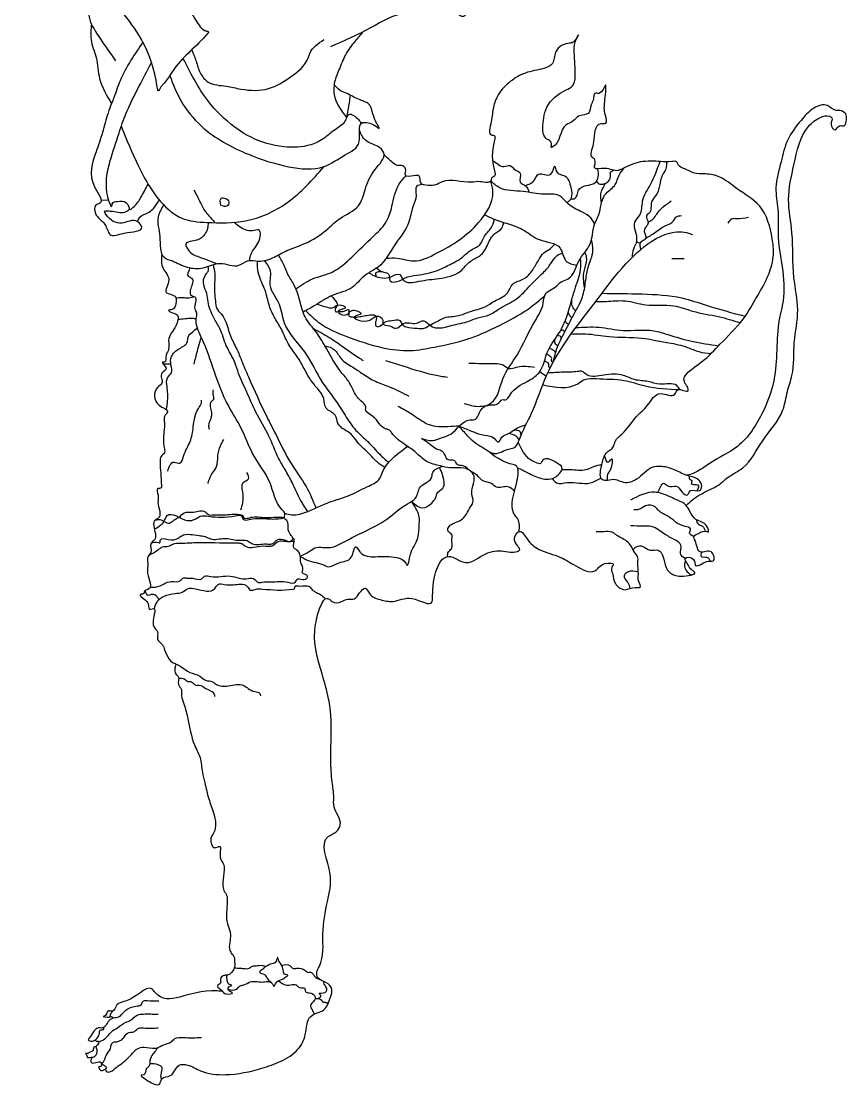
# Model space of a CAD drawing. Header units: millimetres. Extents: x 3298 to 5745, y 1190 to 2896.
# Drawn here: x 3405 to 4180, y 1201 to 2201 of the extents above; entities that cross this region are included whole.
import ezdxf

# ---------------------------------------------------------------- set-up
doc = ezdxf.new("R2010")
doc.units = ezdxf.units.MM

msp = doc.modelspace()

# ---------------------------------------------------------------- linework, layer by layer
msp.add_line((3486.9, 2032.6), (3480, 2032.4))
for points in [[(3405, 2432.4), (3419.8, 2425.6), (3449.8, 2409.1), (3467.1, 2398.2), (3481.6, 2386.2), (3498.5, 2381.6), (3506.8, 2383.1), (3509.3, 2375), (3513.7, 2372.4), (3539.2, 2371.4), (3546.1, 2369.1), (3559.7, 2368.7), (3567.3, 2362.7), (3568.5, 2351.1), (3572.5, 2347.5), (3572.5, 2324.3), (3596.9, 2308.3), (3626.9, 2305.1), (3648.9, 2307.9), (3673.4, 2324.3), (3681.4, 2334.3), (3686.6, 2331.9), (3712.6, 2341.1), (3715.9, 2336.2), (3727.5, 2335.2), (3745.3, 2327.1), (3783.3, 2315.4), (3797.1, 2311), (3814.1, 2314.9), (3826.4, 2315.4), (3833.1, 2319.9), (3851.8, 2307.8), (3859.3, 2306.7), (3877, 2297.8), (3911.2, 2292.2), (3963.1, 2292.6), (3991.6, 2289.4), (4025.4, 2286.2), (4050, 2287), (4052.8, 2289.8), (4058, 2288.2), (4064.8, 2291.8), (4068.9, 2293), (4070.4, 2294.9), (4074.4, 2296.1), (4084.4, 2295.8), (4086, 2284.6), (4089.5, 2277.2), (4089.5, 2267.3), (4096.1, 2258.4), (4105.1, 2246.8), (4100.2, 2227.6), (4086, 2234.1), (4082.8, 2229.2), (4077.1, 2229.2), (4069.5, 2230.1), (4068.6, 2226.5), (4060.3, 2231.4), (4052.1, 2230.3), (4034.4, 2225.1), (4016.7, 2219.1), (3998.3, 2217.6), (3995.3, 2214.8), (3990.3, 2213.2), (3969.4, 2213.2), (3956.4, 2213.8), (3951.7, 2216.7), (3938.9, 2217.9), (3898.4, 2218.4), (3877.9, 2214.6), (3849.6, 2213.4), (3835.9, 2207.8), (3822.8, 2207.6), (3820.3, 2205.3), (3813.2, 2208.3), (3804.8, 2207.6), (3801.3, 2211.4), (3785.7, 2208.7), (3767.9, 2208.3), (3733, 2194.6), (3695.4, 2176.8)], [(3509, 2328.4), (3496, 2302.8), (3482.4, 2266.9), (3477.9, 2256.9), (3471.9, 2232.1), (3468.4, 2206.1), (3477.8, 2186.5), (3493.6, 2163.8)], [(3501.8, 2207.1), (3532.7, 2139), (3533.7, 2135.5), (3536.1, 2139.1), (3537.8, 2141), (3548.9, 2156.4), (3580.5, 2190), (3580.9, 2190.7), (3579.8, 2191.4), (3577.2, 2192.3), (3567.7, 2203.9), (3557.9, 2219.5), (3553.2, 2229.8), (3549.6, 2237.9), (3548.8, 2238.9), (3545.4, 2237.4), (3540, 2234.5), (3528.3, 2225.7), (3515.4, 2216.1), (3501.8, 2207.1)], [(3470.9, 2198.3), (3470.5, 2183.7), (3475.3, 2166.7), (3478.6, 2147), (3489.8, 2123.6)], [(3725.7, 2190.7), (3718.3, 2181.9), (3709.6, 2169.4), (3703.4, 2155.1), (3699.8, 2145.4), (3698.8, 2132.1), (3710.6, 2110.3)], [(3519.4, 2181.4), (3508, 2164.2), (3497.8, 2145), (3491.9, 2128.9), (3489.8, 2123.6), (3486.5, 2114.6), (3481.2, 2096.3), (3475.2, 2078.1), (3474.2, 2044.7), (3478.7, 2029.8), (3475.1, 2028), (3474.6, 2020.3), (3483.6, 2009.9), (3488.4, 2000.6), (3501.7, 2001.7), (3518.1, 2007.5), (3514.4, 2012.5), (3499.3, 2011.2), (3484.4, 2019.7), (3483.2, 2022.5), (3485.7, 2022.7), (3491.1, 2022.3), (3503.6, 2022), (3506.6, 2024.3)], [(3565.1, 2173.9), (3569.2, 2163.4), (3573.1, 2152.4), (3580.6, 2143.7), (3597.5, 2139.8), (3611.3, 2137.1), (3637.3, 2137.6), (3658, 2148.6), (3674.6, 2166.5), (3676.1, 2170.7), (3689.2, 2183.6)], [(4003, 1757.9), (4005.5, 1763.5), (4008.3, 1766.8), (4012.4, 1764.2), (4020.1, 1764), (4025.9, 1758.5), (4030.7, 1755.7), (4033.8, 1759.8), (4042.1, 1760), (4044.2, 1764), (4041.2, 1769.8), (4029.4, 1774.4), (4017.7, 1779.8), (4005, 1782.5), (3998.3, 1781.8), (3990.4, 1776.6), (3983, 1770.5), (3971, 1767.4), (3963.2, 1770), (3955.6, 1769.4), (3951, 1769.9), (3949.8, 1781.8), (3951.7, 1789.6), (3954.3, 1794.9), (3961.1, 1800.8), (3962.9, 1806), (3969.5, 1813.2), (3983, 1829.5), (3993.3, 1840), (4005.5, 1851), (4018.9, 1850.5), (4021.7, 1854.5), (4031.4, 1853.6), (4030.7, 1857.3), (4027.9, 1861.9), (4044, 1880.7), (4061.3, 1897.3), (4083, 1920.8), (4096.8, 1943.1), (4106.9, 1962.6), (4111.5, 1981.8), (4110.4, 1996.5), (4098.7, 2027), (4076.9, 2043.8), (4061.2, 2054.4), (4047.7, 2057.4), (4036.2, 2058.5), (4028.3, 2062.1), (4022.2, 2065.9), (4020.7, 2068.6), (4016.1, 2069), (4005.6, 2069), (3986.7, 2068.6), (3969.1, 2061.9), (3965.6, 2060.5), (3953.3, 2062.6), (3943.5, 2063.3), (3943.9, 2070.6), (3941.1, 2073.1), (3941.1, 2080.1), (3942.8, 2087.5), (3949.8, 2104.7), (3954.1, 2105), (3953.7, 2112.4), (3953.3, 2127.4), (3953.7, 2140.8), (3947.7, 2133.1), (3943.9, 2133.1), (3942.4, 2127.4), (3940.3, 2122.2), (3938, 2114.5), (3928.5, 2111.6), (3923.4, 2107.2), (3916.7, 2103.3), (3903.8, 2082.5), (3903.1, 2082.2), (3903.1, 2085.7), (3898.7, 2090.1), (3894.9, 2100.5), (3895.8, 2110.1), (3898.7, 2120.1), (3916.8, 2136.3), (3922.7, 2140.1), (3925.4, 2151.5), (3924.4, 2173.9), (3926.4, 2184), (3928.4, 2188), (3923.3, 2181.1), (3920, 2180.2), (3913.2, 2178.3), (3906.9, 2171.8), (3904, 2161.3), (3895.9, 2156.6), (3878.6, 2152.2), (3864.7, 2144.4), (3853.1, 2131.7), (3848.5, 2120.1), (3846.4, 2106.3), (3847.1, 2093.9), (3849.2, 2093.6), (3849.5, 2089), (3849.5, 2060.4), (3849.5, 2055.4), (3846.7, 2053.3), (3846.4, 2051.2), (3843.2, 2049.4), (3835.8, 2050.1), (3827.9, 2049.6), (3800.4, 2049.9), (3795, 2047.3), (3787.1, 2046.5), (3780.3, 2049.1), (3778.9, 2055.2), (3773.6, 2055.7), (3765.9, 2056.1), (3766, 2062.1), (3763.4, 2064.9), (3758.5, 2065.3), (3754.1, 2067.8), (3745.8, 2075.5)], [(3527.4, 2162.4), (3517.2, 2143.1), (3506.3, 2121.1), (3498.7, 2102.3), (3496.5, 2095.5), (3488, 2068.8), (3484.7, 2050.9), (3487.2, 2031.6), (3488.9, 2027.8), (3489.6, 2026.8), (3490.5, 2029.1), (3495.5, 2031.6), (3503.3, 2030.6), (3506.2, 2025.6), (3506.7, 2024.2), (3509.9, 2025.8), (3517.4, 2035.3), (3524.1, 2047.7)], [(3710.6, 2110.3), (3708.2, 2105.8), (3698.4, 2098), (3690, 2091.3), (3677, 2084.8), (3651.6, 2082.9), (3620.8, 2091.8), (3595.7, 2109.4), (3581.1, 2125), (3567.3, 2146.4), (3556.9, 2166)], [(3544.5, 2149.7), (3554.9, 2126.3), (3574.2, 2102.3), (3618.3, 2075.8), (3656.1, 2064.2), (3689.4, 2064.3), (3709.2, 2075.3), (3722.5, 2087.7), (3725.9, 2105.7), (3727.5, 2105.8), (3740.3, 2100.6), (3741.1, 2100), (3740.1, 2102.8), (3737.7, 2107.3), (3734.7, 2116.1), (3732.4, 2122.1), (3723.2, 2126.9), (3711.8, 2132.5), (3703, 2137), (3699, 2141.5)], [(3714, 2131.4), (3712.9, 2124.3), (3710.6, 2110.3)], [(4029.5, 1745.9), (4035.8, 1751.4), (4050.7, 1760.2), (4061.1, 1765.9), (4068.9, 1772.3), (4082.8, 1781.2), (4101.2, 1806.4), (4120.5, 1835.6), (4124.7, 1853), (4129, 1868.1), (4131.2, 1899), (4134.4, 1929.6), (4130.8, 1960.2), (4129, 2002.1), (4125.8, 2033.5), (4130.8, 2065.9), (4144.6, 2102.1), (4155.7, 2110.5), (4164.2, 2111.6), (4166.4, 2110.1), (4165.7, 2104.1), (4169.5, 2098.8), (4173.7, 2102.6), (4177.9, 2102.7), (4180.2, 2108.5), (4179.5, 2113.8), (4174, 2116.9), (4169.5, 2117.3), (4162.4, 2121.6), (4149.5, 2119.1), (4137.5, 2107.7), (4125, 2089.5), (4118.8, 2068.9), (4113.9, 2044.2), (4115.7, 2024.2), (4116.1, 1997.9), (4120.3, 1966), (4119.9, 1933.8), (4117.6, 1923.8), (4112.7, 1867.2), (4101.8, 1834.2), (4077.8, 1801.4), (4051.3, 1785.1), (4038.1, 1776.8), (4030.2, 1774.2)], [(3710.6, 2110.3), (3712.7, 2113.1), (3721.8, 2108.4), (3724.4, 2105.1)], [(3498.7, 2102.3), (3515.1, 2064.7), (3525.7, 2045.2), (3543.1, 2024.2), (3555.2, 2016.1), (3579.3, 2011.8), (3615.7, 2013.3), (3654.5, 2030.2), (3689.4, 2064.3)], [(3538.7, 2028.3), (3533.6, 2017.2), (3535.1, 1998.4), (3539.2, 1979.1), (3546.9, 1975.6), (3560.8, 1969.8), (3575.9, 1969.2), (3591.7, 1973.3), (3609.5, 1971.6), (3617.6, 1975.6), (3627.8, 1975.4), (3642.7, 1979.3), (3654.5, 1985.3), (3674.6, 1993.4), (3693.3, 2006.2), (3704.5, 2015.6), (3721.7, 2027.4), (3727.9, 2042.5), (3737.1, 2061.2), (3745.6, 2077.1), (3739.6, 2083.4), (3728.4, 2089), (3722.6, 2098.5)], [(3868.4, 1759.3), (3862.4, 1763.4), (3851.3, 1763.1), (3846.7, 1766.5), (3839.4, 1768.6), (3833.1, 1774.2), (3827.1, 1778.1), (3820.2, 1783), (3814, 1784.8), (3812.2, 1787.9), (3805.9, 1788.7), (3803.1, 1793.2), (3799.5, 1797.3), (3795.1, 1798.9), (3789.6, 1802.6), (3782.8, 1807.5), (3781.1, 1808.5), (3788.6, 1807), (3797.2, 1808.5), (3808.4, 1812.9), (3826.3, 1826.2), (3830.7, 1826.5), (3836.9, 1835.8), (3846.5, 1842.3), (3857.4, 1864.7), (3870.7, 1887.2), (3887.3, 1918.7), (3895.4, 1935.8), (3897.2, 1944.1), (3906.8, 1951.3), (3912.8, 1956.3), (3918.8, 1958.9), (3928.7, 1975.5), (3939.3, 1991.6), (3943.5, 2009.8), (3948.2, 2021.4), (3950.2, 2031), (3954.4, 2039.1), (3963, 2047.4), (3966.6, 2056.2), (3971.4, 2063)], [(3847.7, 2070.2), (3853.4, 2066.1), (3858.4, 2064.3), (3864.1, 2065.4), (3868.6, 2061.5), (3873.5, 2058.1), (3873.8, 2049.7), (3878.7, 2046.1), (3881.9, 2040.1)], [(3878.5, 2046.3), (3887.3, 2052.1), (3891, 2057.3), (3902.4, 2057.3), (3906.3, 2064.6), (3907.9, 2059.6), (3915.5, 2055.5), (3921.2, 2044.5), (3921.2, 2034.1), (3917.6, 2030.4)], [(3921.2, 2034.1), (3924.6, 2034.1), (3927.1, 2037.4), (3928.5, 2042.1), (3935.8, 2046.5), (3943.9, 2049), (3947, 2054.5), (3946.7, 2062.1)], [(3953.2, 2048.1), (3956.5, 2050.6), (3958.6, 2056.2), (3958.6, 2058.9), (3961.2, 2060.8)], [(3979.2, 1979.3), (3980.3, 1986.9), (3983.3, 1994.8), (3981.5, 2012.1), (3986, 2018.6), (3988.7, 2031.9), (3996.1, 2047.5), (4005.1, 2069.1)], [(4011.1, 2068.8), (4010.4, 2062), (4007.3, 2056.4), (4004.6, 2046.2), (4000.9, 2036.9), (3997.1, 2031.2), (3994.4, 2020.2), (3992.8, 2019.2), (3993.7, 2010.4), (3990.3, 2005.4), (3991.4, 1996.6), (3986.7, 1992.8), (3987, 1986.4)], [(3663, 1949.3), (3678.5, 1958.7), (3697.1, 1965.2), (3715.6, 1979.3), (3735.7, 1998.6), (3747, 2011.2), (3753.2, 2026.9), (3759.6, 2047.3), (3766.3, 2055.6)], [(3747.8, 1978.2), (3758.1, 1978.2), (3773.5, 1975.6), (3795.2, 1982.9), (3816.7, 1995.5), (3834.5, 2011.7), (3848.1, 2040.2), (3846.1, 2050.7)], [(3943.8, 2010.6), (3938.6, 2017.5), (3930, 2022.4), (3917.8, 2030.2), (3910, 2037.2), (3896.4, 2038.3), (3876.4, 2040.9), (3854, 2044.5), (3846.1, 2050.7)], [(3950, 2030.1), (3949.4, 2038.7), (3951.6, 2044.4), (3953.2, 2048.1), (3950.4, 2047.4), (3945.5, 2050.7)], [(3567.2, 2042.1), (3572.8, 2031.3), (3576.5, 2024.1), (3580.5, 2018.9), (3587.1, 2011.4)], [(3781.9, 2047.5), (3776.4, 2045.7), (3775.8, 2037.2), (3772.8, 2026.4), (3768.9, 2011.5), (3756.5, 1991.7), (3740.1, 1969.9), (3726.7, 1961.1), (3715.9, 1950.8), (3697.1, 1943.1), (3680.9, 1933.8), (3669.7, 1927.6)], [(3514.2, 2012.7), (3516.4, 2016.8), (3524.7, 2021.3), (3534.5, 2033)], [(3592.4, 2028), (3598.1, 2027.1), (3600, 2031), (3597, 2034.3), (3592.8, 2034.5), (3592.4, 2028)], [(3993.7, 2012.2), (3998.6, 2015.1), (4001.9, 2019.7), (4015.6, 2032)], [(3580.4, 2011.7), (3580, 2006.2), (3577.3, 2000.8), (3570, 1995.1), (3559.7, 1991.7), (3562.7, 1984.8), (3573.3, 1979), (3588.7, 1973)], [(3619.3, 1975.9), (3620.8, 1982.1), (3627.9, 1993.3), (3628.1, 2004.7), (3622.1, 2003.9), (3609.8, 2008), (3604.9, 2011.8)], [(3731.5, 1964.4), (3736.3, 1961.8), (3752.2, 1960.8), (3760.5, 1962.8), (3763.6, 1957.9), (3778.3, 1956.5), (3797.5, 1959.2), (3817.5, 1966), (3826.7, 1975.1), (3835.8, 1980.5), (3843.3, 1991.3), (3850, 2001.5), (3856.4, 2006.4), (3858.1, 2011.9)], [(3738.8, 1968.9), (3745.5, 1965.1), (3749.9, 1963.3), (3751.6, 1956.9), (3758, 1956.3), (3765.7, 1959.8), (3776.6, 1962.2), (3795.1, 1966.4), (3806.4, 1971.6), (3818.4, 1978.4), (3827.7, 1985.9), (3836.5, 1991.7), (3839.5, 1997.8), (3846.5, 2006.8), (3849.6, 2014.8)], [(3840.3, 2019), (3848.3, 2015.3), (3862.7, 2010.4), (3877.7, 2004.1), (3891.5, 1995.7), (3911.2, 1987.6), (3916.7, 1975.8), (3926.9, 1971.6)], [(3991.5, 1996.8), (4000.9, 2002.7), (4009.9, 2008.6), (4017.7, 2013.2), (4020, 2016.7), (4025.2, 2018.3)], [(4069, 2011.2), (4073, 2015.4), (4076.7, 2015.6), (4088.3, 2016.7)], [(3872.6, 1721.4), (3871.4, 1733.2), (3868.9, 1736.4), (3869.4, 1763), (3868.9, 1783.7), (3864, 1784.9), (3845.9, 1795.8), (3848.7, 1794.8), (3854.7, 1795.7), (3861.5, 1798.3), (3864, 1799), (3868.8, 1800.7), (3872.9, 1807.9), (3884.3, 1832.5), (3898.5, 1868), (3946, 1939.2), (3969, 1968.5), (3986.3, 1985.8), (4018.4, 2002.7), (4027.9, 2002.7), (4035.6, 2000.4)], [(3696.2, 1942.7), (3701.4, 1936.2), (3701.9, 1934.2), (3699.9, 1931), (3700.6, 1927.9), (3702.7, 1928), (3706.7, 1928.1), (3709.8, 1929.1), (3712.2, 1930), (3712.8, 1926.9), (3713.1, 1923.7), (3715.7, 1923), (3717.6, 1922.7), (3722.9, 1923.3), (3728.2, 1924.2), (3738.2, 1923.6), (3738.3, 1919.7), (3737.6, 1916.9), (3738.6, 1914.2), (3744.8, 1916.5), (3747.5, 1918.6), (3753.1, 1919.6), (3760.5, 1919.5), (3762.9, 1916.1), (3766.4, 1913.7), (3776.9, 1912.4), (3784.3, 1912.7), (3788.8, 1915.3), (3794.2, 1918), (3802.3, 1922.2), (3815.7, 1924.2), (3826.2, 1927.9), (3840.7, 1932.6), (3849.4, 1937.8), (3861.7, 1945.7), (3866.8, 1953.8), (3876.9, 1958.7), (3885.4, 1967.4), (3891.2, 1976.7), (3895.8, 1983.1), (3901.7, 1987), (3906.1, 1991.4)], [(3904.7, 1880.6), (3908.5, 1894.2), (3913.5, 1905), (3922.9, 1923.1), (3932.1, 1941.7), (3935.1, 1956.3), (3937.2, 1968.5), (3942, 1985.8), (3940.6, 1995.7)], [(3983.1, 1993.7), (3986.4, 1992.2)], [(3536.9, 1982.3), (3538.3, 1968.5), (3543.6, 1957.8), (3541.3, 1945.8), (3549.3, 1942.5), (3550.3, 1935.5), (3546.3, 1929.9), (3543.3, 1929.2), (3546.9, 1927), (3551.6, 1924.6), (3550.2, 1914.7), (3543.4, 1900.9), (3543.4, 1892.5), (3541.1, 1887.2), (3539.1, 1880.5), (3537.7, 1880.5), (3541.1, 1874.8), (3537.1, 1870.2), (3537.1, 1860.8), (3533, 1856.8), (3534.4, 1840.1), (3542.4, 1833.8), (3539.4, 1829.4), (3539.3, 1825.7), (3539, 1814.5), (3539.2, 1800.4), (3539.4, 1795.4), (3536.3, 1792), (3535.4, 1787), (3536.7, 1764.6), (3536.3, 1762.3), (3533.3, 1761.7), (3533.5, 1755.6), (3533.4, 1748.9), (3533.6, 1733.8), (3530.7, 1732.1), (3529.4, 1726.7), (3530.1, 1713.5), (3526.9, 1710.3), (3526.7, 1701.8), (3524, 1697.6), (3523.8, 1691.6), (3523.6, 1682.1), (3524, 1666.8), (3520.7, 1665.2), (3520.3, 1663.3), (3516.7, 1662.2), (3521.7, 1656.8), (3524.5, 1652), (3525.7, 1648.2), (3530.1, 1648.6), (3530.4, 1647.9), (3530.3, 1645.6), (3530.5, 1630.4), (3533, 1627.1), (3533.1, 1620), (3537.6, 1614.9), (3538.8, 1612.6), (3549.4, 1597.3), (3550.1, 1597), (3550, 1595.3), (3550.6, 1586.9), (3552.5, 1585.1), (3552.6, 1577.5), (3555.4, 1573), (3555.4, 1570), (3555.5, 1566.9), (3557.7, 1559.3), (3561.5, 1545.4), (3567.7, 1520.9), (3573.4, 1507.1), (3575.1, 1495.3), (3577.4, 1485.2), (3581.1, 1470.3), (3585.9, 1456.2), (3585.9, 1438.6), (3583.2, 1432.9), (3586.5, 1424.1), (3588.9, 1424.9), (3592, 1424.9), (3592.2, 1423.2), (3592.5, 1413.1), (3594.9, 1408.9), (3595.5, 1406.2), (3595.4, 1384), (3597.9, 1379.4), (3598.5, 1374), (3598.7, 1352.8), (3601.1, 1345.2), (3601.5, 1340.9), (3601.7, 1326.1), (3605.1, 1321.4), (3605.3, 1318.2), (3605.3, 1311.9), (3598.7, 1304.6), (3595.3, 1304.1), (3592.1, 1300.7), (3592.1, 1297.1), (3589.2, 1294.6), (3593.6, 1289.9), (3589, 1289.7), (3530.8, 1288.2), (3527.4, 1291.6), (3513.6, 1285.7), (3501.2, 1279.7), (3494.9, 1276.5), (3490.2, 1270.6), (3486.4, 1270.8), (3483, 1265.7), (3481.9, 1265.7), (3487.7, 1265.1), (3489.8, 1265.5), (3491.1, 1264.6), (3489.5, 1263.3), (3486.6, 1261), (3483.4, 1256.1), (3479.9, 1254.8), (3477.1, 1254.9), (3473.3, 1251.8), (3468.6, 1245.1), (3467.8, 1243.6), (3469.5, 1242.7), (3474.2, 1243.3), (3474.7, 1243.4), (3474.9, 1242.7), (3477.3, 1242.4), (3475, 1237.6), (3473.1, 1236.9), (3472.4, 1233.8), (3469.6, 1232.2), (3466.7, 1230.8), (3465.7, 1231.1), (3466.5, 1228.7), (3467.2, 1227.1), (3471.2, 1227.3), (3470.5, 1225.7), (3470.3, 1224.4), (3470.5, 1222.6), (3480, 1222.5), (3479.9, 1219.1), (3478.9, 1218.4), (3478, 1218.5), (3478.6, 1216.1), (3481.2, 1214.9), (3484.2, 1215.9), (3484.8, 1214.3), (3486.8, 1213.5), (3493.3, 1217), (3499, 1221.2), (3506.7, 1228), (3514.1, 1235.2), (3520.3, 1236.8), (3531.1, 1235.9), (3531.9, 1235.9), (3531.4, 1233.7), (3528.5, 1230.3), (3525.9, 1224.6), (3524.7, 1218.6), (3522.4, 1216.4), (3520.1, 1210.9), (3517.6, 1210.5), (3521.3, 1207), (3527.2, 1203.4), (3534.6, 1201.9), (3537.1, 1207.1), (3545, 1210.1), (3553.2, 1219.8), (3561.1, 1220), (3573.5, 1214.6), (3596.9, 1211), (3630.9, 1217), (3648.9, 1223.6), (3664.8, 1234.8), (3671.8, 1248.7), (3677.2, 1266.1), (3689.2, 1272), (3695.5, 1283.8), (3696.8, 1290.9), (3691.2, 1297.7), (3683.7, 1302), (3682.6, 1307.2), (3685, 1312.9), (3688.4, 1343.2), (3692.6, 1373.8), (3695.1, 1399.3), (3693.3, 1434.8), (3700.9, 1439.2), (3704.7, 1445.8), (3698.8, 1462.7), (3698.5, 1471.5), (3697.1, 1485.9), (3695.8, 1506.6), (3695.1, 1555.2), (3693.7, 1564.2), (3687.5, 1587.6), (3680.6, 1621.4), (3682.9, 1641.3), (3687.4, 1653.7), (3691.9, 1658.5), (3693.7, 1658.2), (3696.9, 1655.5), (3705.8, 1655.5), (3711.7, 1657.7), (3717.8, 1658.2), (3722.8, 1663.6), (3728.5, 1668), (3732, 1663.1), (3742.2, 1657.4), (3753.9, 1655.6), (3772.3, 1658.4), (3790.9, 1655.6), (3791.3, 1658.4), (3791.8, 1669.7), (3806.5, 1698), (3822.7, 1692.2), (3841.3, 1700.5), (3858, 1702.9), (3867.3, 1702), (3873.2, 1704.2), (3871, 1708.1), (3868.2, 1714.6), (3872.9, 1721.5), (3880.1, 1714.4), (3891.4, 1704.6), (3911.5, 1697.1), (3925.8, 1689.1), (3943.8, 1684.3), (3953.2, 1691.2), (3961.2, 1690.1), (3959.7, 1687.7), (3960.3, 1682.1), (3963.1, 1672.4), (3972.2, 1666.7), (3981.8, 1668.9), (3986.5, 1669.1), (3985, 1674.3), (3984.7, 1680.9), (3984.2, 1692.8), (3984, 1697.8), (3980.1, 1704.2), (3982.6, 1707), (3989, 1707.3), (3995.5, 1703.8), (4003.4, 1703.8), (4007.7, 1698.1), (4010.7, 1687.5), (4013.9, 1683.1), (4024.9, 1679.5), (4037.6, 1683), (4033.7, 1686.3), (4030.6, 1691.4), (4028.6, 1696.1), (4036.5, 1695.1), (4038.5, 1689.4), (4044.2, 1690.9), (4050.7, 1693.5), (4055, 1693.7), (4053.1, 1702.2), (4043.3, 1702), (4037.9, 1712.9), (4036.8, 1716.7), (4041.1, 1719.6), (4048.9, 1721.4), (4050.1, 1720.8), (4048.8, 1726.8), (4044.4, 1730.1), (4038.8, 1732.8), (4027.7, 1747.6), (4021.6, 1750.7), (4011.6, 1755.2), (4000.2, 1758.3), (3977.4, 1750.9)], [(3805.5, 1698), (3806.2, 1702.2), (3809, 1705.1), (3809.5, 1714.9), (3809.7, 1718), (3805.7, 1722), (3807, 1726.2), (3816.6, 1731.4), (3822, 1736), (3826.1, 1743), (3829.3, 1748.7), (3828.3, 1756.7), (3829.6, 1775.4), (3824.5, 1779.7), (3807.5, 1781.2), (3798.9, 1783), (3785.7, 1787.3), (3775.8, 1795.4), (3765.7, 1802.8), (3752.7, 1814.4), (3751, 1816.5), (3747.7, 1817.7), (3735.2, 1829.4), (3728.4, 1836.1), (3728.6, 1838.6), (3724.3, 1843.9), (3718, 1851.8), (3712.6, 1862.2), (3705.5, 1871.1), (3691.6, 1893.4), (3682.5, 1908), (3671.6, 1923.2), (3667.3, 1935.9), (3661.4, 1952.8), (3655.5, 1963), (3651.5, 1972.1), (3646.6, 1981.3)], [(3682.9, 1935.1), (3694.2, 1931.7), (3697.5, 1931.5), (3702.1, 1934.2), (3709.5, 1931.7), (3702.7, 1928.3), (3708.7, 1924.7), (3715.7, 1929.1), (3720.2, 1928.6), (3724.3, 1926.2), (3717.7, 1923), (3724.3, 1919.4), (3734.4, 1921.3), (3738.8, 1923.7), (3744.6, 1920.1), (3744.9, 1916.4), (3750.9, 1914.7), (3757, 1912.3), (3764.1, 1916.9), (3776.4, 1917.2), (3783.3, 1919.4), (3788.8, 1915.3), (3813.1, 1916), (3821.9, 1917.9), (3833.8, 1922.1), (3844.5, 1925), (3854.6, 1931), (3869.9, 1939.8), (3883.5, 1952.9), (3895.2, 1964.6), (3899.3, 1968.9), (3905.4, 1977.4), (3909.7, 1981.6), (3913.3, 1982.9)], [(3934.2, 1950.6), (3933.2, 1959.2), (3934.7, 1969.7), (3936.1, 1979.3), (3934.4, 1983.8)], [(3674.2, 1740.2), (3667.1, 1751.4), (3659.4, 1767.3), (3652.8, 1779.6), (3646.7, 1790.2), (3637.7, 1811), (3625.4, 1833.5), (3616.9, 1852.3), (3609.1, 1869.9), (3605.8, 1879.7), (3597.6, 1896), (3591.5, 1912), (3585.8, 1922.2), (3580.5, 1937.3), (3579.2, 1945.1), (3576.4, 1952.8), (3578.4, 1963), (3580.5, 1965.7), (3580.7, 1970.6)], [(3585.2, 1972.1), (3586.7, 1963.4), (3586.4, 1952.2), (3587.5, 1935.9), (3588.3, 1931.5), (3593, 1925.5), (3601.5, 1905.1), (3607.4, 1892.8), (3612, 1881.8), (3618.4, 1866.7), (3635.6, 1829.2), (3644.3, 1812.1), (3658.4, 1785.4), (3672.5, 1763.7), (3681.8, 1743.6)], [(3746.5, 1781.5), (3739.6, 1786.4), (3732.4, 1793.8), (3720.9, 1805.3), (3714.8, 1812.8), (3702.5, 1823), (3699.9, 1830.7), (3691.4, 1837.3), (3689.1, 1846.3), (3681.2, 1858.1), (3670.7, 1874.4), (3664.3, 1885.6), (3656.6, 1896.4), (3649.7, 1910.7), (3643.5, 1921.5), (3638.1, 1933.5), (3634, 1948.1), (3628.1, 1962.9), (3626.9, 1971.9), (3627.1, 1975.4)], [(3633.1, 1975.9), (3638.6, 1967.6), (3638.6, 1953.2), (3647.1, 1935.1), (3652, 1917.4), (3670.9, 1890.3), (3688.1, 1861.2), (3699.9, 1844.9), (3709.1, 1830.8), (3719.4, 1816.4), (3730.4, 1805.9), (3741.7, 1793.9), (3750.2, 1786.4)], [(3821, 1841.8), (3834.1, 1839), (3841.8, 1839.7), (3847.2, 1840.4), (3852.4, 1841.2), (3857.3, 1845.3), (3859.5, 1845.1), (3864.2, 1849.9), (3880.3, 1862.4), (3891.1, 1870.3), (3899.9, 1891.6), (3911.1, 1909.4), (3919.8, 1930.9), (3925.7, 1951.1), (3930.4, 1967.5), (3930.4, 1978.3)], [(4016, 1977.9), (4027.8, 1977.9)], [(3660.6, 1714.9), (3658.5, 1717.6), (3655.8, 1722.9), (3654.4, 1731.7), (3652.5, 1733.2), (3652.5, 1738.1), (3649.9, 1742), (3638.4, 1767.6), (3622.3, 1794.8), (3611.7, 1818.3), (3599.5, 1839.8), (3574.1, 1904), (3569.4, 1921.4), (3569.8, 1926.5), (3568.2, 1930.5), (3568.2, 1941.6), (3565.4, 1942.4), (3564.6, 1949.9), (3565.4, 1959), (3562.3, 1960.9), (3563.8, 1969)], [(3738.5, 1960.8), (3738.2, 1964.4), (3744.2, 1965.6)], [(3550.3, 1940.7), (3555.6, 1941.3), (3560.9, 1941), (3566.9, 1941.9)], [(3672, 1928.9), (3685.4, 1917.2), (3709.8, 1905), (3744.7, 1894.1), (3770.4, 1891.4), (3793.2, 1894.7), (3824.4, 1902.3), (3850.7, 1913.3), (3877.4, 1928), (3891.4, 1938.4), (3896.8, 1943.2)], [(3950.6, 1945.2), (3988.1, 1944.6), (4025.6, 1940.8), (4048.5, 1934), (4085, 1923.6)], [(3926, 1928.5), (3923.4, 1931.5), (3922.2, 1939.5)], [(3944.7, 1937.4), (3954.3, 1937.6), (3972.5, 1938.1), (3991.5, 1934.4), (4018.1, 1933.5), (4035.5, 1928.5), (4060, 1923.3), (4080.5, 1917.6)], [(3552.2, 1920.8), (3558.8, 1921.5), (3565.6, 1921.8), (3569.4, 1921.3)], [(3922.4, 1922.1), (3920.4, 1924.1), (3918.8, 1927.7)], [(3541.4, 1835.9), (3542.5, 1844.3), (3541.9, 1857.4), (3542.3, 1865.8), (3546, 1870.5), (3545.6, 1877.8), (3546.1, 1885.8), (3553.2, 1893.1), (3561, 1899.6), (3561.7, 1904.1), (3565.7, 1908.8), (3570.5, 1912.6)], [(3679.1, 1912.3), (3688.7, 1907), (3696.1, 1902.7), (3708.9, 1893.7), (3721.6, 1885.1), (3726.1, 1882.1)], [(3915.3, 1908.7), (3913.9, 1910.5), (3911.5, 1910.1)], [(3919.1, 1916.1), (3917.3, 1917), (3916.1, 1919.7)], [(3926, 1913), (3947.6, 1913.3), (3970.4, 1910.4), (3999.1, 1910), (4012.5, 1906.4), (4035, 1900.2), (4060.1, 1896)], [(3567.3, 1878.6), (3570.4, 1890.8), (3572.6, 1899.2), (3574.2, 1903.9)], [(3909.2, 1896), (3907.5, 1896.7), (3906.5, 1898.3), (3906.3, 1902.2)], [(3908.4, 1905.3), (3911.1, 1905.3), (3911.8, 1901.8)], [(3921.5, 1906.9), (3934.9, 1907.1), (3957.4, 1904.6), (3987.9, 1903.1), (3999.5, 1901.3), (4013.3, 1898.8), (4030.7, 1894.4), (4041.6, 1890.4), (4053, 1888.5)], [(3690.1, 1896), (3699.3, 1892), (3705.4, 1883.9), (3716.1, 1876), (3725.9, 1869.4), (3737.7, 1862.5), (3750.9, 1857.3), (3769.1, 1848.5)], [(3901, 1893.8), (3904.1, 1892.3), (3907, 1889.8)], [(3805.3, 1866.2), (3793.2, 1868.2), (3780.2, 1871.6), (3747.3, 1881.9)], [(3896.5, 1881.6), (3900.2, 1878.9), (3900.3, 1876.4), (3902, 1875.5)], [(3904.3, 1879.8), (3903, 1882.3), (3903.4, 1884), (3901.4, 1886), (3898.8, 1888.8)], [(3538.2, 1879), (3545.5, 1878.9)], [(3825.5, 1879.5), (3850.5, 1879.2), (3857, 1878.2), (3862.6, 1874.7), (3871.5, 1876), (3887, 1875.8)], [(3898.1, 1867.2), (3892, 1871.5)], [(4023.7, 1854.7), (4020.7, 1858.5), (4004.9, 1859.9), (3993.9, 1862.3), (3981.2, 1864.1), (3970.7, 1868.1), (3952.1, 1868.3), (3936.3, 1868.7), (3931.4, 1871.9), (3927.5, 1871.7), (3913.9, 1871), (3899.4, 1870.2)], [(3894.9, 1859.3), (3927.7, 1860.2), (3934.3, 1864.3), (3945.2, 1865), (3970.9, 1863.4), (3991.1, 1858.2), (4023.7, 1854.7)], [(3585.2, 1854.5), (3585.2, 1849), (3585.7, 1845.7), (3582.9, 1842.7), (3582.9, 1837.2), (3583.2, 1828), (3582.2, 1825.5), (3580.9, 1821), (3581.4, 1817.7)], [(3542.6, 1778.1), (3548.6, 1786.6), (3554.1, 1785.6), (3557.4, 1792.1), (3563.6, 1805.9), (3566.6, 1819.7), (3571.4, 1837), (3574.2, 1842), (3574.2, 1844.7)], [(3816.4, 1820.4), (3805.7, 1819.8), (3794.5, 1820), (3786.4, 1822.4), (3779.2, 1826.5), (3770.1, 1832.6), (3758.9, 1838.9)], [(3816.4, 1820.4), (3826.9, 1816.1), (3834.4, 1813.3), (3840.2, 1811.9), (3849.6, 1808.7), (3853.2, 1805.5), (3856.5, 1810), (3863.3, 1813.7), (3869.1, 1817.7), (3874.7, 1820.2), (3879, 1821.7)], [(3844.9, 1795.9), (3837.7, 1800.5), (3830.1, 1805.6), (3824.2, 1811.3), (3816.4, 1820.4)], [(3872.7, 1807.3), (3869.6, 1811), (3867.4, 1812.1), (3863.2, 1813.7)], [(3874.6, 1812.2), (3873.4, 1815.3), (3871.6, 1816.2), (3867.3, 1816.4)], [(3580.4, 1766.6), (3583.4, 1774.4), (3588.5, 1782.4), (3589.7, 1792.1), (3592.2, 1801.9), (3595.2, 1807.9)], [(3652.4, 1738.6), (3659.3, 1737.1), (3674.1, 1740.2), (3682.9, 1744.1), (3698.2, 1750.2), (3712, 1754.8), (3729.6, 1763.3), (3741.9, 1771.4), (3744.3, 1777.1), (3747.8, 1783.3), (3761.6, 1796.7), (3767.7, 1801.4)], [(3871.2, 1781.3), (3880.8, 1776.6), (3887.4, 1773.4), (3900.2, 1770.6), (3909.4, 1774.5), (3912.8, 1782.1), (3908.5, 1785.5), (3904.1, 1788.2), (3894.5, 1788), (3892.9, 1785.3), (3888.3, 1786.2), (3883.3, 1788.7), (3871.9, 1805.2)], [(3955.9, 1769.4), (3955.9, 1775), (3958.6, 1779.3), (3959.3, 1789.4), (3956.6, 1786.6), (3952.9, 1792.7)], [(3667.1, 1698), (3674.8, 1702.3), (3680.9, 1705.9), (3695.6, 1706.4), (3705.8, 1710.4), (3725.9, 1720.6), (3749.3, 1733.6), (3767.8, 1747.5), (3775.2, 1752.6), (3780, 1763.3), (3790.2, 1771.7), (3791.5, 1776.7), (3800.4, 1782.6)], [(3667.1, 1698), (3677.6, 1693.1), (3686.2, 1691.1), (3694.1, 1688.3), (3703.5, 1692.1), (3715, 1697.2), (3719.3, 1707.1), (3723.1, 1702.3), (3737.6, 1697.7), (3757.7, 1696.9), (3766.1, 1691.6), (3767.3, 1689.6), (3769.4, 1694.4), (3770.6, 1700.2), (3777.5, 1715.5), (3778.8, 1727.7), (3777.5, 1739.6), (3771.6, 1749.6), (3780, 1743.9), (3788.2, 1746.2), (3795, 1755.6), (3795.3, 1756.9), (3800.9, 1762.2), (3800.6, 1774.9), (3798, 1781.7)], [(3912.9, 1779.8), (3922.9, 1779.5), (3937.1, 1780), (3942.8, 1782.5), (3950.4, 1784.6)], [(3611.3, 1741.8), (3613, 1748.3), (3613, 1758.8), (3613.5, 1767.3), (3618.3, 1770.8), (3617, 1776.8)], [(3903.6, 1771.2), (3907.8, 1767.2), (3918.1, 1767.4), (3939.4, 1767), (3949.5, 1771.6)], [(4032.3, 1773.5), (4032.9, 1770.6), (4035, 1769.3), (4034.4, 1766.5), (4040.6, 1765.2), (4039.9, 1759.8)], [(3530.8, 1732.2), (3536.3, 1732.3), (3539.1, 1730.7), (3544.2, 1729.3), (3548.2, 1732), (3553.2, 1734.9), (3558.1, 1738.8), (3566.8, 1739.7), (3577.7, 1739.9), (3580.9, 1737.3), (3585.4, 1737), (3597.4, 1737.1), (3611.7, 1737.1), (3613.2, 1736.3), (3613.9, 1734.5), (3616, 1733.7), (3620.7, 1734.7), (3634.1, 1734.5), (3649.7, 1734.8), (3652.1, 1734.4)], [(4036.8, 1716.6), (4032.8, 1720.2), (4033.7, 1723.9), (4028.5, 1726.2), (4019.7, 1730.3), (4012.9, 1735.4), (4003.9, 1740.9), (4000.5, 1744.5), (3991.5, 1745.5), (3984.9, 1742), (3980.3, 1741.6)], [(3530, 1723.8), (3536.1, 1727.5), (3538.9, 1730.4), (3542, 1736.4), (3550, 1736.5), (3554.9, 1733.9), (3566.6, 1732.2), (3573.1, 1735.7), (3580.9, 1735.7), (3605.9, 1736.2), (3612.1, 1735.7), (3613.6, 1732.8), (3619.2, 1732.8), (3640.7, 1733.1), (3652.1, 1734.1)], [(4039.2, 1732.5), (4040.8, 1728.5), (4044.8, 1726.3), (4047.5, 1721.7)], [(3980.2, 1703.2), (3974.8, 1711.5), (3964.5, 1717.7), (3960.1, 1720.7), (3952.1, 1721.2), (3945, 1721.2)], [(4028.6, 1696), (4024.3, 1700.3), (4024.6, 1708.5), (4019.7, 1713.1), (4009.9, 1718.6), (3997, 1726), (3989.7, 1726.4), (3977.3, 1726.7)], [(3526.1, 1669.2), (3531.2, 1669.1), (3539.3, 1672.3), (3545.8, 1674.4), (3554.5, 1675.2), (3556.7, 1677.4), (3560.6, 1677.6), (3566.2, 1677.4), (3574.5, 1677), (3577.2, 1679.4), (3583, 1679.2), (3601.2, 1679.5), (3609.7, 1677.6), (3616.2, 1676.9), (3623.1, 1677.1), (3627.7, 1673.5), (3631.4, 1673.7), (3639.9, 1674), (3655.5, 1673.7), (3662.6, 1674), (3663.8, 1676.2), (3669.4, 1676.4), (3673.6, 1677.9), (3673.8, 1679.3), (3673.3, 1680.5), (3672, 1681), (3669, 1682.9), (3669.4, 1685.5), (3669.3, 1688.4), (3667.7, 1692), (3667.2, 1697.2), (3666.7, 1700), (3664.3, 1703.6), (3660.7, 1707.3), (3660.7, 1711.9), (3658.3, 1711.8), (3645.8, 1711.5), (3641.4, 1708), (3632.3, 1707.5), (3615.5, 1707.4), (3612.2, 1709.7), (3608.4, 1710.4), (3602.7, 1710.4), (3571.6, 1710.8), (3554.2, 1710.1), (3547.1, 1709.2), (3543.1, 1707.2), (3537.6, 1706.7), (3533.2, 1703.8), (3524.8, 1698.9)], [(3527.1, 1710.6), (3533.9, 1711.1), (3535, 1710.8), (3535.6, 1713.2), (3543, 1713.8), (3552.4, 1715.1), (3555.7, 1717.4), (3572, 1717.5), (3577.7, 1716.6), (3582.6, 1714.5), (3596.1, 1714.9), (3601.9, 1714.3), (3609, 1713.1), (3617.1, 1712.8), (3621.7, 1710), (3635.2, 1709.7), (3638.2, 1709.5), (3640.3, 1709.8), (3643.9, 1712.3), (3645.3, 1713.4), (3652.9, 1713.3), (3659.1, 1713.1), (3660.8, 1714.9), (3661, 1714), (3661, 1711)], [(4044.2, 1701.9), (4043.6, 1697.8), (4047.9, 1697.4), (4050.8, 1696.1), (4052.3, 1693.4)], [(4029.1, 1694.1), (4027.9, 1689.8), (4029.5, 1684.8), (4034.5, 1680.5)], [(3984.7, 1683.4), (3974.6, 1683.3), (3971.3, 1679.7), (3972.3, 1676.5), (3974.8, 1673.5), (3976.8, 1667.9)], [(3530, 1648.7), (3532.8, 1655.6), (3539.1, 1660.5), (3549.4, 1663.2), (3556.2, 1664.3), (3561.2, 1667.5), (3569.1, 1667.5), (3586.8, 1667.8), (3590.1, 1671.7), (3595.7, 1671.7), (3604.2, 1671.3), (3617.2, 1669.8), (3620.4, 1666.3), (3624.6, 1667), (3631.9, 1667.3), (3660.6, 1667.3), (3661.7, 1667.7), (3662.5, 1670.4), (3663.7, 1670.4), (3671.1, 1670.3), (3675.8, 1669.6), (3678.4, 1666.6), (3681.1, 1664.6), (3685.5, 1662.4), (3690.7, 1658.2)], [(3534.2, 1657.3), (3532.6, 1659.9), (3527.8, 1662.3), (3524.6, 1661.3), (3521.3, 1665.9)], [(3550, 1597), (3555, 1594.5), (3563.2, 1589), (3572.7, 1585.5), (3578.2, 1581.6), (3584.7, 1580.2), (3588.3, 1577.7), (3599.6, 1576.4), (3614, 1576.7), (3618.1, 1574), (3624.3, 1571), (3629.1, 1569.3), (3629.7, 1566.9)], [(3552.9, 1583.4), (3558.1, 1582.8), (3561.2, 1580.5), (3564.8, 1580.2), (3568.9, 1576.9), (3572.1, 1577), (3578.5, 1573.9), (3585.9, 1569), (3586.7, 1566.3)], [(3599.2, 1291.4), (3607.1, 1291.3), (3610.7, 1294.6), (3614.1, 1295.4), (3620.1, 1298.1), (3632.5, 1298.1), (3637.6, 1298.4), (3641.7, 1295.2), (3642, 1294.3), (3644.7, 1297.8), (3647.9, 1299.7), (3654.4, 1303.4), (3655.5, 1304.3), (3653.2, 1305), (3651.2, 1308.3), (3650.1, 1313.1), (3646.3, 1319.7), (3645.9, 1321.2), (3644.3, 1317.5), (3638.9, 1314.8), (3634.6, 1312.7), (3631.5, 1313.3), (3625.5, 1313), (3620.7, 1312.1), (3619, 1310.8), (3614.1, 1310.5), (3610.6, 1310.7), (3605.1, 1311)], [(3634.5, 1312.7), (3631.9, 1310.2), (3628.8, 1307.2), (3633.4, 1305), (3635.7, 1301.9), (3639.9, 1297.5)], [(3649.7, 1313.9), (3657.4, 1313.5), (3659.8, 1311.1), (3664, 1311), (3671.3, 1309.2), (3674.4, 1307.1), (3676.6, 1307.4), (3680.2, 1303.8), (3685.3, 1300.5)], [(3593.6, 1289.8), (3597.3, 1286.9), (3603.4, 1287.9), (3599.6, 1290.3), (3600.7, 1294), (3602.7, 1294.8), (3600.1, 1296.1), (3598.5, 1299.2), (3598, 1304.5)], [(3646.8, 1299.3), (3654, 1295.2), (3664.1, 1294.7), (3666.3, 1292.8), (3671.4, 1292), (3672, 1289), (3675.8, 1287.9), (3680.3, 1285.4), (3681.2, 1282.1), (3678.8, 1279.1), (3676.7, 1275.2), (3678.1, 1272.2), (3680.1, 1267.8)], [(3683.4, 1282.6), (3686.5, 1285.3), (3684.7, 1287.2), (3690.4, 1288.3), (3691.7, 1292.7), (3689.6, 1295.9), (3689.2, 1298.7)], [(3491.1, 1264.5), (3497, 1265.6), (3502, 1270.4), (3507.1, 1273.9), (3512.6, 1275.4), (3517.9, 1277), (3519.4, 1280.1), (3523.1, 1280.6), (3534.2, 1280.5)], [(3681.3, 1282.4), (3685.8, 1282), (3689, 1279.2), (3691.8, 1278.7), (3692.8, 1276.6)], [(3488.3, 1265.3), (3489.3, 1268.5), (3492, 1271.6)], [(3477.8, 1241.8), (3483.4, 1244.7), (3489.7, 1251.3), (3495.4, 1255.1), (3503.1, 1260.2), (3507.7, 1262.1), (3514, 1267), (3519.7, 1268), (3533.5, 1267.8)], [(3474.5, 1243.4), (3475.9, 1245.1), (3478.5, 1250), (3479, 1252.9), (3482.1, 1253.5), (3482.7, 1255.6)], [(3480.4, 1221), (3483.6, 1225.6), (3484.7, 1229.1), (3488.7, 1235.4), (3490.9, 1241.2), (3494.9, 1242), (3500.5, 1244.9), (3504.8, 1250), (3511.2, 1251.6), (3515.4, 1254.8), (3519.9, 1254.9), (3533.7, 1255)], [(3532.1, 1235.7), (3538.8, 1239.1), (3545.7, 1241.7), (3549.2, 1244.9), (3557, 1245.9), (3574.3, 1245.9)], [(3471.2, 1227.1), (3473, 1227.8), (3476, 1231), (3475.1, 1237.6)], [(3483.2, 1215.8), (3485.1, 1217.7), (3482.8, 1219.6), (3480.7, 1221.3)], [(3536.7, 1206.5), (3536.3, 1211.2), (3537.2, 1217.7), (3533.7, 1220.2), (3525.6, 1221.2)]]:
    msp.add_spline(points, degree=3)

doc.saveas('drawing.dxf')
